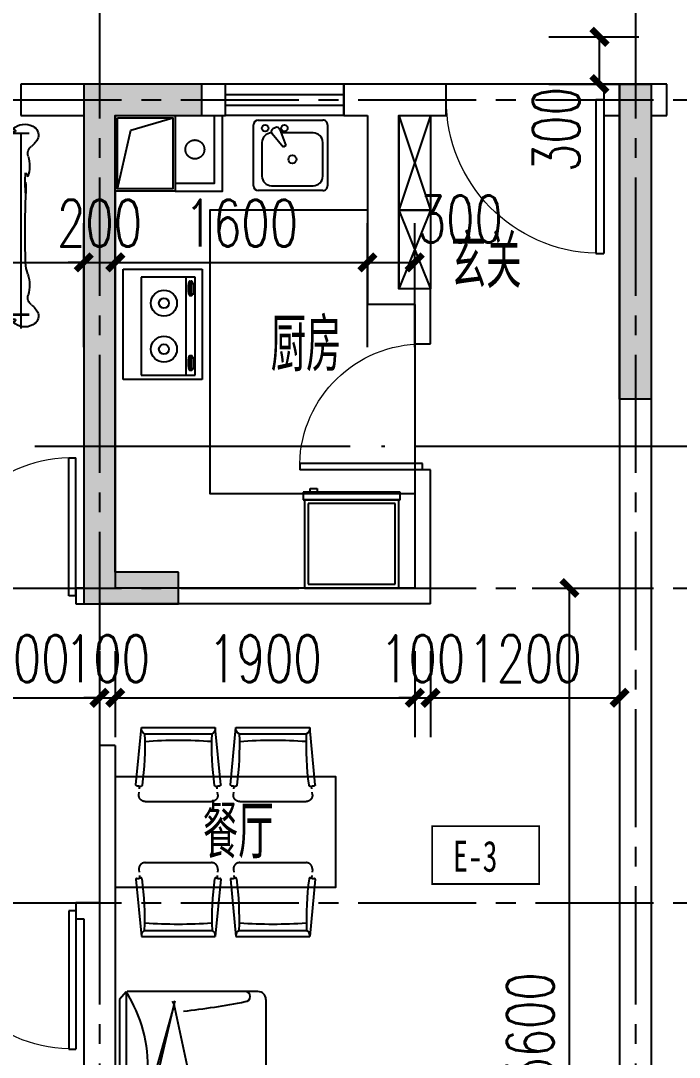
# Model space of a CAD drawing. Header units: millimetres. Extents: x -133666 to 880576, y -269375 to 86941.
# Drawn here: x 29374 to 33552, y 36157 to 42739 of the extents above; entities that cross this region are included whole.
import ezdxf

# ---------------------------------------------------------------- set-up
doc = ezdxf.new("R2010")
doc.units = ezdxf.units.MM
doc.header["$LTSCALE"] = 1000
for name, pattern in [('6#轴网(1-4)20181120$0$11 12 17 18 19 20 21 22-ZW$0$DOTE', [2.42, 2, -0.2, 0.02, -0.2]), ('CENTER', [50.8, 31.75, -6.35, 6.35, -6.35]), ('CENTER2', [1.125, 0.75, -0.125, 0.125, -0.125]), ('CONTINOUS', [0]), ('DASH', [0.35, 0.25, -0.1]), ('PS', [3200, 1500, -200, 1500])]:
    doc.linetypes.add(name, pattern=pattern)
doc.layers.get('0').update_dxf_attribs({"linetype": 'CONTINUOUS'})
doc.layers.get('Defpoints').update_dxf_attribs({"color": 6, "linetype": 'CONTINUOUS'})
for name, color, linetype in [('6#轴网(1-4)20181120$0$11 12 17 18 19 20 21 22-ZW$0$AXIS_轴线_A', 8, '6#轴网(1-4)20181120$0$11 12 17 18 19 20 21 22-ZW$0$DOTE'), ('A-FUR', 8, 'CONTINUOUS'), ('A-Lvtry', 5, 'CONTINUOUS'), ('A-Lvtry（厨房）', 5, 'CONTINOUS'), ('A-烟气道', 105, 'CONTINUOUS'), ('A-第三道尺寸线', 105, 'CONTINUOUS'), ('AXIS', 253, 'CENTER'), ('DIM', 3, 'CONTINUOUS'), ('PS', 6, 'PS'), ('PUB_HATCH', 8, 'CONTINUOUS'), ('PUB_TEXT', 7, 'CONTINUOUS'), ('WALL', 2, 'CONTINUOUS'), ('WINDOW', 4, 'CONTINUOUS'), ('剪力墙', 6, 'CONTINUOUS'), ('户型标示', 7, 'CONTINUOUS')]:
    doc.layers.add(name, color=color, linetype=linetype)
doc.styles.add('_TCH_DIM_T3', font='SIMPLEX.shx', dxfattribs={"width": 0.705882, "bigfont": 'GBCBIG.shx'})
doc.styles.get("Standard").update_dxf_attribs({"font": 'tssdeng.shx', "bigfont": 'tssdchn.shx'})
doc.styles.add('黑体', font='simhei.ttf')
doc.dimstyles.new('_TCH_ARCH&&100', dxfattribs={"dimtxt": 297.5, "dimasz": 100, "dimexe": 250, "dimexo": 300, "dimgap": 100, "dimtad": 1, "dimdec": 0, "dimzin": 0, "dimdsep": 46, "dimtxsty": '_TCH_DIM_T3', "dimblk": 'ARCHTICK', "dimcen": 0.09, "dimclrt": 7, "dimazin": 2, "dimtfac": 1, "dimtdec": 0, "dimtix": 1, "dimtmove": 2, "dimatfit": 3, "dimfxl": 0, "dimtolj": 1, "dimtzin": 0, "dimarcsym": 0})

# ---------------------------------------------------------------- blocks, each defined once
blk = doc.blocks.new('QWER34324')
at = {"layer": 'A-FUR'}
for p, q in [((-500, 0), (0, 0)), ((-40, -1200), (-40, 0)), ((-40, 0), (0, 0)), ((0, 0), (0, -1200)), ((-40, -11.5), (-2054.4, -11.5)), ((-40, -11.5), (-2054.4, -11.5)), ((-1999.7, -11.5), (-1999.7, -1251.2)), ((-608.2, -11.5), (-1552.4, -1182.5)), ((-575.1, -11.5), (-1363.6, -1208.2)), ((-570.6, -11.5), (-570.6, -144)), ((-519.8, -11.5), (-519.8, -134.5)), ((-63, -1125.7), (-63, -109.1)), ((-678.3, -172.7), (-678.3, -1028.2)), ((-336.3, -1028.2), (-336.3, -172.7)), ((-570.6, -1040.9), (-570.6, -1208.2)), ((-519.8, -1050.4), (-519.8, -1208.2)), ((-473.4, -1060.8), (-473.4, -1125.7)), ((-40, -1161.5), (-2054.4, -1161.5)), ((-40, -1165.5), (-2054.4, -1165.5)), ((0, -1200), (-500, -1200)), ((0, -1200), (-40, -1200))]:
    blk.add_line(p, q, dxfattribs=at)
for centre, radius, start, end in [((-2050.6, -24), 61.8, 114.65516, 197.05817), ((-2025.4, -60.8), 106, 45.78413, 118.72126), ((-1950.6, -0.8), 16, 93.39574, 183.44183), ((-1636.1, 205.2), 209.3, 267.15615, 297.45765), ((-1447.1, -169), 209.9, 87.96316, 116.12762), ((-1430.8, -151), 192, 63.04698, 92.64916), ((-1225.8, 355.3), 355.3, 250.60635, 272.32801), ((-1221.3, -2275.3), 2275.6, 85.96877, 89.74947), ((-1983, 13.6), 138.4, 203.70607, 231.95597), ((-1965.7, -1216.9), 1215.2, 83.96781, 90.04075), ((-1770.2, 1149.8), 1160.2, 266.64954, 276.11997), ((-909.2, 1295.3), 1309.4, 263.33019, 272.35813), ((-778.2, -1523.7), 1512.6, 87.0776, 92.9224), ((-655.9, 791.2), 805.5, 266.782, 275.59148), ((-480.7, -586.2), 583.8, 86.03666, 99.53314), ((-58.4, -703), 749.3, 113.83469, 131.46224), ((532.5, -1280), 1548.8, 124.57489, 131.88808), ((-774.9, -21402.4), 21401.2, 88.49238, 89.10433), ((-1546.8, -1386.7), 1810.6, 37.31306, 49.42063), ((-689.8, -564.3), 637.9, 26.40883, 59.00025), ((-160, -2948.1), 2939.9, 87.66163, 91.01156), ((-2098.3, -139.8), 53.6, 340.23108, 55.86441), ((-268.2, -607.5), 539, 67.62117, 92.10241), ((-1819.9, -219), 236, 164.99871, 197.18078), ((-507.3, -588.1), 449.1, 67.62117, 112.37883), ((-2002.9, -297.8), 43.4, 129.07345, 167.94605), ((-1219.9, -370.7), 812.7, 176.67233, 181.72422), ((-2962.5, -319.7), 933.9, 354.95264, 3.41649), ((-3003.8, -350.3), 972.9, 356.95871, 1.57587), ((-605.2, 111.5), 625, 295.48, 321.15009), ((-7673.2, -3674.4), 8087.9, 20.45865, 24.04845), ((-9950.5, -649.5), 7922.3, 358.6733, 1.8401), ((-2329.2, -812.3), 299.6, 341.30518, 356.04213), ((-1523.8, 282.7), 1810.6, 309.96455, 322.68694), ((-666.8, -563.7), 637.9, 300.99975, 333.59117), ((-1819.9, -978), 236, 162.81922, 195.00129), ((-2098.3, -1057.2), 53.6, 304.13559, 19.76892), ((-507.3, -612.9), 449.1, 247.62117, 292.37883), ((555.5, 176), 1548.8, 231.63721, 235.42511), ((-1983, -1210.6), 138.4, 128.04403, 156.29393), ((-35.4, -425), 749.3, 237.46377, 246.16531), ((-2050.6, -1173), 61.8, 162.94183, 245.34484), ((-909.2, -2492.3), 1309.4, 87.64187, 96.66981), ((-778.2, 326.7), 1512.6, 267.0776, 272.9224), ((-655.9, -1988.2), 805.5, 84.40852, 93.218), ((-268.2, -627.3), 539, 247.62117, 292.37883), ((-2025.4, -1136.2), 106, 241.27874, 314.21587), ((-1950.6, -1196.2), 16, 176.55817, 266.60426), ((-1965.7, 19.9), 1215.2, 269.95925, 276.03219), ((-1770.2, -2346.8), 1160.2, 83.88003, 93.35046), ((-1636.1, -1402.2), 209.3, 62.54235, 92.84385), ((-1447.1, -1028), 209.9, 243.87238, 272.03684), ((-1430.8, -1046), 192, 267.35084, 296.95302), ((-1225.8, -1552.3), 355.3, 87.67199, 109.39365), ((-1221.3, 1078.3), 2275.6, 270.25053, 274.03123), ((-480.7, -610.8), 583.8, 260.46686, 273.96334), ((-774.9, 20205.4), 21401.2, 270.89567, 271.50762), ((-160, 1751.1), 2939.9, 268.98844, 272.33837)]:
    blk.add_arc(centre, radius, start, end, dxfattribs=at)
blk = doc.blocks.new('A$C40FB7DD8')
at = {"layer": 'A-FUR'}
for p, q in [((41.5, 2879.3), (0, 2829.3)), ((41.5, 2879.3), (41.5, 780.5)), ((878.2, 2880.5), (48.2, 2880.5)), ((878.2, 2880.5), (48.2, 2880.5)), ((928.2, 2830.5), (928.2, 830.5)), ((928.2, 2830.5), (928.2, 830.5)), ((0, 2829.3), (0, 830.5)), ((178.2, 2380.5), (178.2, 2340.1)), ((178.2, 2380.5), (178.2, 2340.1)), ((178.2, 2136.3), (178.2, 1788.7)), ((178.2, 2136.3), (178.2, 1788.7)), ((258.2, 2052.9), (258.2, 1846.2)), ((258.2, 2052.9), (258.2, 1846.2)), ((928.2, 1830.5), (178.2, 1830.5)), ((178.2, 1830.5), (234.9, 1830.5)), ((928.2, 1830.5), (178.2, 1830.5)), ((178.2, 1830.5), (234.9, 1830.5)), ((508.2, 1830.5), (928.2, 1830.5)), ((508.2, 1830.5), (928.2, 1830.5)), ((178.2, 1396.7), (178.2, 1246.9)), ((178.2, 1396.7), (178.2, 1246.9)), ((178.2, 1005.8), (178.2, 945.4)), ((178.2, 1005.8), (178.2, 945.4)), ((48.2, 780.5), (0, 830.5)), ((1075.8, 88.2), (1075.8, 790.2)), ((1120.8, 835.2), (1885.8, 835.2)), ((1930.8, 88.2), (1930.8, 790.2)), ((48.2, 780.5), (878.2, 780.5)), ((48.2, 780.5), (878.2, 780.5)), ((403.2, 670.5), (403.2, 190.5)), ((403.2, 670.5), (403.2, 190.5)), ((103.2, 430.5), (703.2, 430.5)), ((1224.3, 205.2), (1511.1, 205.2)), ((1728.1, 205.2), (1782.4, 205.2)), ((1930.8, 88.2), (1076.9, 82.1))]:
    blk.add_line(p, q, dxfattribs=at)
for points in [[(108.7, 2296.4), (240.3, 2344.4), (346.7, 2797.9), (228.5, 2371.8), (108.7, 2296.4)], [(108.7, 2296.4), (240.3, 2344.4), (346.7, 2797.9), (228.5, 2371.8), (108.7, 2296.4)], [(346.7, 2797.9), (335.5, 2818.2)], [(346.7, 2797.9), (335.5, 2818.2)], [(346.7, 2797.9), (351.9, 2820.8)], [(346.7, 2797.9), (351.9, 2820.8)], [(558.7, 2203.4), (508, 2301.4), (436, 2383.9), (346.7, 2797.9)], [(558.7, 2203.4), (508, 2301.4), (436, 2383.9), (346.7, 2797.9)], [(108.7, 2296.4), (116.7, 2242), (163.4, 2154.2), (227.2, 2077.4), (306.1, 2015.1)], [(108.7, 2296.4), (116.7, 2242), (163.4, 2154.2), (227.2, 2077.4), (306.1, 2015.1)], [(306.1, 2015.1), (358.2, 2076.9), (392.2, 2149.6), (406.1, 2229.1)], [(306.1, 2015.1), (358.2, 2076.9), (392.2, 2149.6), (406.1, 2229.1)], [(306.1, 2015.1), (406.1, 2054.1), (492.6, 2118.4), (558.7, 2203.4), (577.5, 2190.4)], [(306.1, 2015.1), (406.1, 2054.1), (492.6, 2118.4), (558.7, 2203.4), (577.5, 2190.4)], [(306.1, 2015.1), (346.8, 2066.1), (367.7, 2128.1), (367.2, 2193.4)], [(306.1, 2015.1), (346.8, 2066.1), (367.7, 2128.1), (367.2, 2193.4)], [(558.7, 2203.4), (564.9, 2180.8)], [(558.7, 2203.4), (564.9, 2180.8)], [(306.1, 2015.1), (312.3, 1992.4)], [(306.1, 2015.1), (324.9, 2002.1)], [(306.1, 2015.1), (312.3, 1992.4)], [(306.1, 2015.1), (324.9, 2002.1)], [(394.2, 1922.8), (383.8, 1943.3)], [(394.2, 1922.8), (383.8, 1943.3)], [(606, 1379.1), (555.5, 1776.4), (483.5, 1858.8), (394.2, 1922.8)], [(606, 1379.1), (555.5, 1776.4), (483.5, 1858.8), (394.2, 1922.8)], [(157, 1771.5), (140.8, 1789.4)], [(157, 1771.5), (140.8, 1789.4)], [(157, 1771.5), (133.8, 1775)], [(157, 1771.5), (133.8, 1775)], [(157, 1771.5), (185.8, 1370.1), (234.4, 1282.6)], [(157, 1771.5), (185.8, 1370.1), (234.4, 1282.6)], [(88.4, 1390.3), (96.4, 1335.9), (143.1, 1248.1), (206.9, 1171.3), (285.8, 1109)], [(88.4, 1390.3), (96.4, 1335.9), (143.1, 1248.1), (206.9, 1171.3), (285.8, 1109)], [(419, 1274.8), (454.1, 1405)], [(419, 1274.8), (454.1, 1405)], [(88.4, 1190.3), (220, 1238.3), (326.4, 1341.9), (208.2, 1265.8), (88.4, 1190.3)], [(88.4, 1190.3), (220, 1238.3), (326.4, 1341.9), (208.2, 1265.8), (88.4, 1190.3)], [(326.4, 1341.9), (315.2, 1362.1)], [(326.4, 1341.9), (315.2, 1362.1)], [(326.4, 1341.9), (331.6, 1364.7)], [(326.4, 1341.9), (331.6, 1364.7)], [(538.4, 1097.4), (487.7, 1195.4), (415.6, 1277.8), (326.4, 1341.9)], [(538.4, 1097.4), (487.7, 1195.4), (415.6, 1277.8), (326.4, 1341.9)], [(411, 1282.1), (415.4, 1368.5)], [(411, 1282.1), (415.4, 1368.5)], [(459.1, 1232.4), (542.6, 1295.7), (606, 1379.1)], [(459.1, 1232.4), (542.6, 1295.7), (606, 1379.1)], [(606, 1379.1), (624.9, 1365.3)], [(606, 1379.1), (612.4, 1355.7)], [(606, 1379.1), (624.9, 1365.3)], [(606, 1379.1), (612.4, 1355.7)], [(285.8, 909), (337.8, 970.9), (371.8, 1043.5), (385.7, 1123)], [(285.8, 909), (337.8, 970.9), (371.8, 1043.5), (385.7, 1123)], [(285.8, 909), (385.8, 948.1), (472.2, 1012.4), (538.4, 1097.4), (557.1, 1084.4)], [(285.8, 909), (385.8, 948.1), (472.2, 1012.4), (538.4, 1097.4), (557.1, 1084.4)], [(285.8, 909), (326.5, 960), (347.4, 1022.1), (346.9, 1087.3)], [(285.8, 909), (326.5, 960), (347.4, 1022.1), (346.9, 1087.3)], [(538.4, 1097.4), (544.5, 1074.7)], [(538.4, 1097.4), (544.5, 1074.7)], [(285.8, 909), (291.9, 886.4)], [(285.8, 909), (304.5, 896)], [(285.8, 909), (291.9, 886.4)], [(285.8, 909), (304.5, 896)], [(335.5, 780.5), (335.5, 730.5)], [(1645.6, 529.3), (1557.4, 483.7), (1483.2, 418.8), (1425.6, 338.5)], [(1815.1, 302), (1780, 391.9), (1722.1, 469.8), (1645.6, 529.3), (1657.4, 546.2)], [(1645.6, 529.3), (1666, 534.9)], [(1425.6, 338.5), (1405, 343.2)], [(1425.6, 338.5), (1407.4, 328.4)], [(1562, 124.3), (1518.8, 242.7), (1425.6, 338.5), (1494.1, 232.2), (1562, 124.3)], [(1815.1, 302), (1759.5, 348.8), (1694.1, 379.4), (1622.5, 391.9)], [(1815.1, 302), (1769.3, 338.6), (1713.4, 357.4), (1654.7, 356.9)], [(1562, 124.3), (1610.9, 131.5), (1689.9, 173.5), (1759.1, 230.9), (1815.1, 302)], [(1815.1, 302), (1826.9, 318.8)], [(1815.1, 302), (1835.5, 307.5)]]:
    blk.add_lwpolyline(points, dxfattribs=at)
for points in [[(2077.4, 1330.5), (1377.4, 1330.5), (1377.4, 2330.5), (2077.4, 2330.5)], [(2057.4, 1350.5), (1397.4, 1350.5), (1397.4, 2310.5), (2057.4, 2310.5)], [(103.2, 190.5), (703.2, 190.5), (703.2, 670.5), (103.2, 670.5)], [(103.2, 190.5), (703.2, 190.5), (703.2, 670.5), (103.2, 670.5)]]:
    blk.add_lwpolyline(points, close=True, dxfattribs=at)
for radius in [200, 200, 120, 120]:
    blk.add_circle((403.2, 430.5), radius, dxfattribs=at)
for centre, radius, start, end in [((-691.2, 2409.1), 870.5, 357.129, 32.68925), ((-691.2, 2409.1), 870.5, 357.129, 32.68925), ((796.2, 2848.5), 32, 272.87671, 87.12329), ((796.2, 2848.5), 32, 272.87671, 87.12329), ((878.2, 2830.5), 50, 0, 90), ((878.2, 2830.5), 50, 0, 90), ((-79.7, 7198.9), 4469.4, 276.22845, 281.32246), ((-79.7, 7198.9), 4469.4, 276.22845, 281.32246), ((17.7, 4838), 2462.8, 273.73773, 275.43738), ((17.7, 4838), 2462.8, 273.73773, 275.43738), ((893.1, 878.9), 1157, 115.54225, 129.51011), ((893.1, 878.9), 1157, 115.54225, 129.51011), ((20.8, 1137.9), 157.6, 277.53796, 2.71358), ((20.8, 1137.9), 157.6, 277.53796, 2.71358), ((-20, -2497.3), 3428.8, 85.0947, 86.69097), ((-20, -2497.3), 3428.8, 85.0947, 86.69097), ((-55.1, -3291.8), 4223.3, 78.34832, 85.12174), ((-55.1, -3291.8), 4223.3, 78.34832, 85.12174), ((796.2, 812.4), 32, 272.87671, 87.12329), ((796.2, 812.4), 32, 272.87671, 87.12329), ((878.2, 830.5), 50, 270, 0), ((878.2, 830.5), 50, 270, 0), ((1120.8, 790.2), 45, 90, 180), ((1120.8, 790.2), 45, 90, 180), ((1885.8, 790.2), 45, 0, 90), ((1104.6, 716.4), 28.8, 2.87671, 177.12329), ((1104.6, 716.4), 28.8, 2.87671, 177.12329), ((1902.1, 716.4), 28.8, 2.87671, 177.12329), ((-2199, -8.8), 3410.7, 3.59076, 12.30096), ((-2199, -8.8), 3410.7, 3.59076, 12.30096), ((4880.8, 26.8), 3085.9, 167.06015, 174.57772), ((4880.8, 26.8), 3085.9, 175.0947, 176.69097), ((1217.6, 63.5), 141.9, 87.28642, 172.46204), ((1789.1, 63.5), 141.9, 7.53796, 92.71358)]:
    blk.add_arc(centre, radius, start, end, dxfattribs=at)
blk = doc.blocks.new('chair4')
at = {"ltscale": 20}
for p, q in [((-364.8, 269), (0, 234.3)), ((-388.8, 247), (-371.7, 245.5)), ((-40, 213.8), (-40, -213.8)), ((0, 234.3), (0, -234.3)), ((-388.8, -247), (-371.7, -245.5)), ((-364.8, -269), (0, -234.3))]:
    blk.add_line(p, q, dxfattribs=at)
at = {"linetype": 'DASH', "ltscale": 200}
for p, q in [((-470, 210.5), (-470, -210.5)), ((-426.4, 250.4), (-410.4, 248.9)), ((-426.4, -250.4), (-410.4, -248.9))]:
    blk.add_line(p, q, dxfattribs=at)
at = {"ltscale": 20, "extrusion": (0, 0, -1)}
for centre, major_axis, ratio, start_param, end_param in [((-440.3, 264.1), (50.3, 50.3), 1, 0.774487, 1.131895), ((-365.2, 265), (2.83, 2.83), 1, 3.91608, 5.586837), ((-365.9, 237.3), (5.66, -5.66), 1, 0.914477, 2.702691), ((-124.5, 1886.5), (-1792.2, 85), 0.932857, 4.621064, 4.803714), ((-2032.8, -2.5), (-3, 2384.1), 0.819086, 1.481782, 1.659811), ((-6.5, 197.7), (26.3, 26.3), 1, 4.375488, 5.671939), ((-365.9, -237.3), (5.66, 5.66), 1, 3.580494, 5.368708), ((-440.3, -264.1), (50.3, -50.3), 1, -1.131895, -0.774487), ((-124.5, -1886.5), (1792.2, 85), 0.932857, 4.621064, 4.803714), ((-6.5, -197.7), (26.3, 26.3), 1, 2.182042, 3.478494), ((-365.2, -265), (2.83, -2.83), 1, 0.696349, 2.367105)]:
    blk.add_ellipse(centre, major_axis=major_axis, ratio=ratio, start_param=start_param, end_param=end_param, dxfattribs=at)
at = {"linetype": 'DASH', "ltscale": 200, "extrusion": (0, 0, -1)}
for centre, start_param, end_param in [((-430, 210.5), 3.926991, 5.586837), ((-430, -210.5), 2.267145, 3.926991)]:
    blk.add_ellipse(centre, major_axis=(28.3, 28.3), ratio=1, start_param=start_param, end_param=end_param, dxfattribs=at)
blk = doc.blocks.new('canzhuo01')
blk.add_lwpolyline([(36956.8, 174332.9), (38356.8, 174332.9), (38356.8, 175032.9), (36956.8, 175032.9)], close=True)
at = {"extrusion": (0, 0, -1), "xscale": -1, "zscale": -1, "rotation": 270}
for p in [(-37356.8, 175346.8), (-37956.8, 175346.8)]:
    blk.add_blockref('chair4', p, dxfattribs=at)
at = {"xscale": -1, "rotation": 90}
for p in [(37356.8, 174018.9), (37956.8, 174018.9)]:
    blk.add_blockref('chair4', p, dxfattribs=at)
blk = doc.blocks.new('zt1')
at = {"layer": 'A-Lvtry', "linetype": 'Continuous'}
for p, q in [((-700, 0), (0, 0)), ((-700, -500), (-700, 0)), ((0, 0), (0, -500)), ((0, -500), (-700, -500))]:
    blk.add_line(p, q, dxfattribs=at)
at = {"layer": 'A-Lvtry'}
for p, q in [((-673.5, -113.1), (-673.5, -455.5)), ((-50.7, -113.1), (-673.5, -113.1)), ((-50.7, -455.5), (-50.7, -113.1)), ((-673.5, -399.8), (-50.7, -399.8)), ((-673.5, -455.5), (-50.7, -455.5)), ((-640.9, -422.1), (-640.8, -433.8)), ((-565.7, -431.5), (-630.4, -431.5)), ((-630.4, -431.5), (-630.4, -448.2)), ((-630.4, -448.2), (-565.7, -448.2)), ((-565.7, -448.2), (-565.7, -431.5)), ((-549.1, -423.2), (-549.1, -433.7)), ((-167.9, -422.1), (-167.8, -433.8)), ((-157.4, -431.5), (-157.4, -448.2)), ((-92.7, -431.5), (-157.4, -431.5)), ((-157.4, -448.2), (-92.7, -448.2)), ((-92.7, -448.2), (-92.7, -431.5)), ((-76.1, -423.2), (-76.1, -433.7))]:
    blk.add_line(p, q, dxfattribs=at)
for points in [[(-549.1, -423.2, 0.259034), (-551, -419.8, 0.076276), (-562.5, -414.9, 0.036515), (-576.1, -412.4, 0.026615), (-594.9, -411.4, 0.026615), (-613.8, -412.4, 0.036515), (-627.3, -414.9, 0.076276), (-638.9, -419.8, 0.259034), (-640.8, -423.2, 0.078462), (-640.6, -424.5, 0.056762)], [(-549.1, -433.7, 0.259034), (-551, -430.3, 0.076276), (-562.5, -425.4, 0.036515), (-576.1, -422.9, 0.026615), (-594.9, -421.9, 0.026615), (-613.8, -422.9, 0.036515), (-627.3, -425.4, 0.076276), (-638.9, -430.3, 0.259034), (-640.8, -433.7, 0.259034), (-638.9, -437.2, 0.056762), (-630.4, -441.2, 0.036515)], [(-565.7, -442.9, 0.008736), (-562.5, -442.1, 0.076276), (-551, -437.2, 0.259034), (-549.1, -433.7, 0.259034)], [(-76.1, -423.2, 0.259034), (-78, -419.8, 0.076276), (-89.5, -414.9, 0.036515), (-103.1, -412.4, 0.026615), (-121.9, -411.4, 0.026615), (-140.8, -412.4, 0.036515), (-154.3, -414.9, 0.076276), (-165.9, -419.8, 0.259034), (-167.8, -423.2, 0.078462), (-167.6, -424.5, 0.056762)], [(-76.1, -433.7, 0.259034), (-78, -430.3, 0.076276), (-89.5, -425.4, 0.036515), (-103.1, -422.9, 0.026615), (-121.9, -421.9, 0.026615), (-140.8, -422.9, 0.036515), (-154.3, -425.4, 0.076276), (-165.9, -430.3, 0.259034), (-167.8, -433.7, 0.259034), (-165.9, -437.2, 0.056762), (-157.4, -441.2, 0.036515)], [(-92.7, -442.9, 0.008736), (-89.5, -442.1, 0.076276), (-78, -437.2, 0.259034), (-76.1, -433.7, 0.259034)]]:
    blk.add_lwpolyline(points, format="xyb", dxfattribs=at)
at = {"layer": 'A-Lvtry', "linetype": 'Continuous'}
for centre, radius in [((-508.4, -258.5), 82.5), ((-215.8, -258.5), 82.5), ((-508.4, -258.5), 31.6), ((-215.8, -258.5), 31.6)]:
    blk.add_circle(centre, radius, dxfattribs=at)
at = {"layer": 'A-Lvtry', "width": 0.8, "flags": 9}
for tag in ['YSIZE', 'XSIZE']:
    blk.add_attdef(tag, (-350, 0), '', height=0.5, dxfattribs=at)
blk = doc.blocks.new('t4')
at = {"layer": 'A-Lvtry'}
for p, q in [((3876514.8, 2551819.5), (3876514.8, 2552229.1)), ((3876545.3, 2552259.6), (3876931.4, 2552259.6)), ((3876961.9, 2552229.1), (3876961.9, 2551819.5)), ((3876819.6, 2552205.6), (3876606.3, 2552205.6)), ((3876545.3, 2552144.6), (3876545.3, 2551880.5)), ((3876790.3, 2552072.2), (3876875.1, 2552142)), ((3876903.3, 2552093.1), (3876800.4, 2552054.6)), ((3876913.8, 2552122.3), (3876905.6, 2552136.5)), ((3876800.4, 2552054.6), (3876790.3, 2552072.2)), ((3876880.6, 2551880.5), (3876880.6, 2552084.6)), ((3876931.4, 2551789), (3876545.3, 2551789)), ((3876606.3, 2551819.5), (3876819.6, 2551819.5))]:
    blk.add_line(p, q, dxfattribs=at)
at = {"layer": 'A-Lvtry', "extrusion": (3.92285e-11, -1.08889e-08, 1)}
for centre, major_axis, start_param, end_param in [((3876545.3, 2552229.1), (-21.6, 21.6, 0), -0.785398, 0.785398), ((3876931.4, 2552229.1), (-21.6, 21.6, 0), 3.926991, 5.497787), ((3876606.3, 2552144.6), (-43.1, 43.1, 0), -0.785398, 0.785398), ((3876819.6, 2552144.6), (43.1, 43.1, 0), 5.497787, 7.068583), ((3876911.1, 2552185.3), (-14.4, 14.4, 0), 4.712389, 10.995574), ((3876888, 2552126.3), (14.4, 14.4, 0), 6.021386, 7.757331), ((3876896.2, 2552112.2), (-14.4, 14.4, 0), 2.714645, 4.45059), ((3876713, 2552012.6), (18, 18, 0), 6.283185283897186, 12.56637059107677), ((3876911.1, 2552063.4), (14.4, 14.4, 0), 6.283185283893945, 12.56637059107353), ((3876606.3, 2551880.5), (-43.1, 43.1, 0), 0.785398, 2.356194), ((3876819.6, 2551880.5), (-43.1, 43.1, 0), 2.356194, 3.926991), ((3876545.3, 2551819.5), (21.6, 21.6, 0), 2.356194, 3.926991), ((3876931.4, 2551819.5), (-21.6, 21.6, 0), 2.356194, 3.926991)]:
    blk.add_ellipse(centre, major_axis=major_axis, ratio=1, start_param=start_param, end_param=end_param, dxfattribs=at)
blk = doc.blocks.new('BX1')
at = {"layer": 'A-Lvtry'}
for p, q in [((-560, 8), (-607.7, 8)), ((-607.7, 8), (-607.7, -608)), ((-560, -608), (-560, 8)), ((0, 0), (-560, 0)), ((0, -600), (0, 0)), ((-560, 0), (-560, -600)), ((-24, -24), (-536, -24)), ((-536, -24), (-536, -576)), ((-24, -576), (-24, -24)), ((-631.1, -564.3), (-631.1, -520)), ((-631.1, -520), (-607.7, -520)), ((-607.7, -520), (-607.7, -564.3)), ((-607.7, -564.3), (-631.1, -564.3)), ((-536, -576), (-24, -576)), ((-607.7, -608), (-560, -608)), ((-560, -600), (0, -600))]:
    blk.add_line(p, q, dxfattribs=at)
blk = doc.blocks.new('$DorLib2D$00000001')
for p, q in [((0.45, 0.975), (0.5, 0.975)), ((0.45, 0), (0.45, 0.975)), ((0.5, 0), (0.5, 0.975)), ((0.5, 0), (0.45, 0))]:
    blk.add_line(p, q)
at = {"lineweight": 13}
blk.add_arc((0.475, 0), 0.975, 91.46928, 180, dxfattribs=at)
blk = doc.blocks.new('$TCHSYS$WIN2D')
for p, q in [((-0.5, 0.5), (0.5, 0.5)), ((-0.5, 0.5), (-0.5, -0.5)), ((0.5, 0.5), (0.5, -0.5)), ((0.5, 0.1667), (-0.5, 0.1667)), ((0.5, -0.1667), (-0.5, -0.1667)), ((-0.5, -0.5), (0.5, -0.5))]:
    blk.add_line(p, q)
blk = doc.blocks.new('_ArchTick')
at = {"color": 0, "linetype": 'ByBlock', "const_width": 0.4}
blk.add_lwpolyline([(-0.5, -0.5), (0.5, 0.5)], dxfattribs=at)
blk = doc.blocks.new('*D1165')
at = {"layer": 'A-第三道尺寸线', "color": 0, "lineweight": -2, "transparency": 16777216}
for p, q in [((-70533, -37901.8), (-70047.2, -37901.8)), ((-70297.2, -43501.8), (-70297.2, -37901.8)), ((-70533, -43501.8), (-70047.2, -43501.8))]:
    blk.add_line(p, q, dxfattribs=at)
at = {"layer": 'Defpoints', "color": 0, "transparency": 16777216}
for p in [(-70833, -37901.8), (-70297.2, -37901.8), (-70833, -43501.8)]:
    blk.add_point(p, dxfattribs=at)
at = {"layer": 'A-第三道尺寸线', "color": 0, "lineweight": -2, "transparency": 16777216, "xscale": 100, "yscale": 100, "zscale": 100}
for p, rotation in [((-70297.2, -37901.8), 90), ((-70297.2, -43501.8), 270)]:
    blk.add_blockref('_ArchTick', p, dxfattribs=dict(at, rotation=rotation))
at = {"layer": 'A-第三道尺寸线', "color": 7, "transparency": 16777216, "insert": (-70546, -40701.8), "char_height": 297.5, "attachment_point": 5, "rotation": 90, "style": '_TCH_DIM_T3'}
blk.add_mtext('\\A1;5600', dxfattribs=at)
blk = doc.blocks.new('*D1166')
at = {"layer": 'A-第三道尺寸线', "color": 0, "lineweight": -2, "transparency": 16777216}
for p, q in [((-75779, -36371.8), (-75779, -35584)), ((-73379, -36371.8), (-73379, -35584)), ((-75779, -35834), (-73379, -35834))]:
    blk.add_line(p, q, dxfattribs=at)
at = {"layer": 'Defpoints', "color": 0, "transparency": 16777216}
for p in [(-73379, -35834), (-75779, -36671.8), (-73379, -36671.8)]:
    blk.add_point(p, dxfattribs=at)
at = {"layer": 'A-第三道尺寸线', "color": 0, "lineweight": -2, "transparency": 16777216, "xscale": 100, "yscale": 100, "zscale": 100, "rotation": 180}
blk.add_blockref('_ArchTick', (-75779, -35834), dxfattribs=at)
at = {"layer": 'A-第三道尺寸线', "color": 0, "lineweight": -2, "transparency": 16777216, "xscale": 100, "yscale": 100, "zscale": 100}
blk.add_blockref('_ArchTick', (-73379, -35834), dxfattribs=at)
at = {"layer": 'A-第三道尺寸线', "color": 7, "transparency": 16777216, "insert": (-74579, -35585.2), "char_height": 297.5, "attachment_point": 5, "style": '_TCH_DIM_T3'}
blk.add_mtext('\\A1;2400', dxfattribs=at)
blk = doc.blocks.new('*D1167')
at = {"layer": 'A-第三道尺寸线', "color": 0, "lineweight": -2, "transparency": 16777216}
for p, q in [((-73379, -36371.8), (-73379, -35584)), ((-73179, -36371.8), (-73179, -35584)), ((-73379, -35834), (-73479, -35834)), ((-73379, -35834), (-73179, -35834)), ((-73179, -35834), (-73079, -35834))]:
    blk.add_line(p, q, dxfattribs=at)
at = {"layer": 'Defpoints', "color": 0, "transparency": 16777216}
for p in [(-73179, -35834), (-73379, -36671.8), (-73179, -36671.8)]:
    blk.add_point(p, dxfattribs=at)
at = {"layer": 'A-第三道尺寸线', "color": 0, "lineweight": -2, "transparency": 16777216, "xscale": 100, "yscale": 100, "zscale": 100}
blk.add_blockref('_ArchTick', (-73379, -35834), dxfattribs=at)
at = {"layer": 'A-第三道尺寸线', "color": 0, "lineweight": -2, "transparency": 16777216, "xscale": 100, "yscale": 100, "zscale": 100, "rotation": 180}
blk.add_blockref('_ArchTick', (-73179, -35834), dxfattribs=at)
at = {"layer": 'A-第三道尺寸线', "color": 7, "transparency": 16777216, "insert": (-73279, -35585.2), "char_height": 297.5, "attachment_point": 5, "style": '_TCH_DIM_T3'}
blk.add_mtext('\\A1;200', dxfattribs=at)
blk = doc.blocks.new('*D1168')
at = {"layer": 'A-第三道尺寸线', "color": 0, "lineweight": -2, "transparency": 16777216}
for p, q in [((-73179, -36371.8), (-73179, -35584)), ((-71579, -36371.8), (-71579, -35584)), ((-73179, -35834), (-71579, -35834))]:
    blk.add_line(p, q, dxfattribs=at)
at = {"layer": 'Defpoints', "color": 0, "transparency": 16777216}
for p in [(-71579, -35834), (-73179, -36671.8), (-71579, -36671.8)]:
    blk.add_point(p, dxfattribs=at)
at = {"layer": 'A-第三道尺寸线', "color": 0, "lineweight": -2, "transparency": 16777216, "xscale": 100, "yscale": 100, "zscale": 100, "rotation": 180}
blk.add_blockref('_ArchTick', (-73179, -35834), dxfattribs=at)
at = {"layer": 'A-第三道尺寸线', "color": 0, "lineweight": -2, "transparency": 16777216, "xscale": 100, "yscale": 100, "zscale": 100}
blk.add_blockref('_ArchTick', (-71579, -35834), dxfattribs=at)
at = {"layer": 'A-第三道尺寸线', "color": 7, "transparency": 16777216, "insert": (-72379, -35585.2), "char_height": 297.5, "attachment_point": 5, "style": '_TCH_DIM_T3'}
blk.add_mtext('\\A1;1600', dxfattribs=at)
blk = doc.blocks.new('*D1169')
at = {"layer": 'A-第三道尺寸线', "color": 0, "lineweight": -2, "transparency": 16777216}
for p, q in [((-71579, -36371.8), (-71579, -35584)), ((-71279, -36371.8), (-71279, -35584)), ((-71579, -35834), (-71279, -35834))]:
    blk.add_line(p, q, dxfattribs=at)
at = {"layer": 'Defpoints', "color": 0, "transparency": 16777216}
for p in [(-71279, -35834), (-71579, -36671.8), (-71279, -36671.8)]:
    blk.add_point(p, dxfattribs=at)
at = {"layer": 'A-第三道尺寸线', "color": 0, "lineweight": -2, "transparency": 16777216, "xscale": 100, "yscale": 100, "zscale": 100, "rotation": 180}
blk.add_blockref('_ArchTick', (-71579, -35834), dxfattribs=at)
at = {"layer": 'A-第三道尺寸线', "color": 0, "lineweight": -2, "transparency": 16777216, "xscale": 100, "yscale": 100, "zscale": 100}
blk.add_blockref('_ArchTick', (-71279, -35834), dxfattribs=at)
at = {"layer": 'A-第三道尺寸线', "color": 7, "transparency": 16777216, "insert": (-70990, -35559), "char_height": 297.5, "attachment_point": 5, "style": '_TCH_DIM_T3'}
blk.add_mtext('\\A1;300', dxfattribs=at)
blk = doc.blocks.new('*D1171')
at = {"layer": 'A-第三道尺寸线', "color": 0, "lineweight": -2, "transparency": 16777216}
for p, q in [((-74379, -38301.8), (-74379, -38849)), ((-73279, -38301.8), (-73279, -38849)), ((-74379, -38599), (-73279, -38599))]:
    blk.add_line(p, q, dxfattribs=at)
at = {"layer": 'Defpoints', "color": 0, "transparency": 16777216}
for p in [(-74379, -38001.8), (-73279, -38001.8), (-73279, -38599)]:
    blk.add_point(p, dxfattribs=at)
at = {"layer": 'A-第三道尺寸线', "color": 0, "lineweight": -2, "transparency": 16777216, "xscale": 100, "yscale": 100, "zscale": 100, "rotation": 180}
blk.add_blockref('_ArchTick', (-74379, -38599), dxfattribs=at)
at = {"layer": 'A-第三道尺寸线', "color": 0, "lineweight": -2, "transparency": 16777216, "xscale": 100, "yscale": 100, "zscale": 100}
blk.add_blockref('_ArchTick', (-73279, -38599), dxfattribs=at)
at = {"layer": 'A-第三道尺寸线', "color": 7, "transparency": 16777216, "insert": (-73829, -38350.2), "char_height": 297.5, "attachment_point": 5, "style": '_TCH_DIM_T3'}
blk.add_mtext('\\A1;1100', dxfattribs=at)
blk = doc.blocks.new('*D1172')
at = {"layer": 'A-第三道尺寸线', "color": 0, "lineweight": -2, "transparency": 16777216}
for p, q in [((-73279, -38301.8), (-73279, -38849)), ((-73179, -38301.8), (-73179, -38849)), ((-73279, -38599), (-73379, -38599)), ((-73279, -38599), (-73179, -38599)), ((-73179, -38599), (-73079, -38599))]:
    blk.add_line(p, q, dxfattribs=at)
at = {"layer": 'Defpoints', "color": 0, "transparency": 16777216}
for p in [(-73279, -38001.8), (-73179, -38001.8), (-73179, -38599)]:
    blk.add_point(p, dxfattribs=at)
at = {"layer": 'A-第三道尺寸线', "color": 0, "lineweight": -2, "transparency": 16777216, "xscale": 100, "yscale": 100, "zscale": 100}
blk.add_blockref('_ArchTick', (-73279, -38599), dxfattribs=at)
at = {"layer": 'A-第三道尺寸线', "color": 0, "lineweight": -2, "transparency": 16777216, "xscale": 100, "yscale": 100, "zscale": 100, "rotation": 180}
blk.add_blockref('_ArchTick', (-73179, -38599), dxfattribs=at)
at = {"layer": 'A-第三道尺寸线', "color": 7, "transparency": 16777216, "insert": (-73229, -38350.2), "char_height": 297.5, "attachment_point": 5, "style": '_TCH_DIM_T3'}
blk.add_mtext('\\A1;100', dxfattribs=at)
blk = doc.blocks.new('*D1173')
at = {"layer": 'A-第三道尺寸线', "color": 0, "lineweight": -2, "transparency": 16777216}
for p, q in [((-73179, -38301.8), (-73179, -38849)), ((-71279, -38301.8), (-71279, -38849)), ((-73179, -38599), (-71279, -38599))]:
    blk.add_line(p, q, dxfattribs=at)
at = {"layer": 'Defpoints', "color": 0, "transparency": 16777216}
for p in [(-73179, -38001.8), (-71279, -38001.8), (-71279, -38599)]:
    blk.add_point(p, dxfattribs=at)
at = {"layer": 'A-第三道尺寸线', "color": 0, "lineweight": -2, "transparency": 16777216, "xscale": 100, "yscale": 100, "zscale": 100, "rotation": 180}
blk.add_blockref('_ArchTick', (-73179, -38599), dxfattribs=at)
at = {"layer": 'A-第三道尺寸线', "color": 0, "lineweight": -2, "transparency": 16777216, "xscale": 100, "yscale": 100, "zscale": 100}
blk.add_blockref('_ArchTick', (-71279, -38599), dxfattribs=at)
at = {"layer": 'A-第三道尺寸线', "color": 7, "transparency": 16777216, "insert": (-72229, -38350.2), "char_height": 297.5, "attachment_point": 5, "style": '_TCH_DIM_T3'}
blk.add_mtext('\\A1;1900', dxfattribs=at)
blk = doc.blocks.new('*D1174')
at = {"layer": 'A-第三道尺寸线', "color": 0, "lineweight": -2, "transparency": 16777216}
for p, q in [((-71279, -38301.8), (-71279, -38849)), ((-71179, -38301.8), (-71179, -38849)), ((-71279, -38599), (-71379, -38599)), ((-71279, -38599), (-71179, -38599)), ((-71179, -38599), (-71079, -38599))]:
    blk.add_line(p, q, dxfattribs=at)
at = {"layer": 'Defpoints', "color": 0, "transparency": 16777216}
for p in [(-71279, -38001.8), (-71179, -38001.8), (-71179, -38599)]:
    blk.add_point(p, dxfattribs=at)
at = {"layer": 'A-第三道尺寸线', "color": 0, "lineweight": -2, "transparency": 16777216, "xscale": 100, "yscale": 100, "zscale": 100}
blk.add_blockref('_ArchTick', (-71279, -38599), dxfattribs=at)
at = {"layer": 'A-第三道尺寸线', "color": 0, "lineweight": -2, "transparency": 16777216, "xscale": 100, "yscale": 100, "zscale": 100, "rotation": 180}
blk.add_blockref('_ArchTick', (-71179, -38599), dxfattribs=at)
at = {"layer": 'A-第三道尺寸线', "color": 7, "transparency": 16777216, "insert": (-71229, -38350.2), "char_height": 297.5, "attachment_point": 5, "style": '_TCH_DIM_T3'}
blk.add_mtext('\\A1;100', dxfattribs=at)
blk = doc.blocks.new('*D1175')
at = {"layer": 'A-第三道尺寸线', "color": 0, "lineweight": -2, "transparency": 16777216}
for p, q in [((-71179, -38301.8), (-71179, -38849)), ((-69979, -38301.8), (-69979, -38849)), ((-71179, -38599), (-69979, -38599))]:
    blk.add_line(p, q, dxfattribs=at)
at = {"layer": 'Defpoints', "color": 0, "transparency": 16777216}
for p in [(-71179, -38001.8), (-69979, -38001.8), (-69979, -38599)]:
    blk.add_point(p, dxfattribs=at)
at = {"layer": 'A-第三道尺寸线', "color": 0, "lineweight": -2, "transparency": 16777216, "xscale": 100, "yscale": 100, "zscale": 100, "rotation": 180}
blk.add_blockref('_ArchTick', (-71179, -38599), dxfattribs=at)
at = {"layer": 'A-第三道尺寸线', "color": 0, "lineweight": -2, "transparency": 16777216, "xscale": 100, "yscale": 100, "zscale": 100}
blk.add_blockref('_ArchTick', (-69979, -38599), dxfattribs=at)
at = {"layer": 'A-第三道尺寸线', "color": 7, "transparency": 16777216, "insert": (-70579, -38350.3), "char_height": 297.5, "attachment_point": 5, "style": '_TCH_DIM_T3'}
blk.add_mtext('\\A1;1200', dxfattribs=at)
blk = doc.blocks.new('*D285')
at = {"layer": 'A-第三道尺寸线', "color": 0, "lineweight": -2, "transparency": 16777216}
for p, q in [((32724.2, 42636.8), (33296.1, 42636.8)), ((33046.1, 42336.8), (33046.1, 42636.8)), ((32724.2, 42336.8), (33296.1, 42336.8))]:
    blk.add_line(p, q, dxfattribs=at)
at = {"layer": 'Defpoints', "color": 0, "transparency": 16777216}
for p in [(32424.2, 42636.8), (33046.1, 42636.8), (32424.2, 42336.8)]:
    blk.add_point(p, dxfattribs=at)
at = {"layer": 'A-第三道尺寸线', "color": 0, "lineweight": -2, "transparency": 16777216, "xscale": 100, "yscale": 100, "zscale": 100}
for p, rotation in [((33046.1, 42636.8), 90), ((33046.1, 42336.8), 270)]:
    blk.add_blockref('_ArchTick', p, dxfattribs=dict(at, rotation=rotation))
at = {"layer": 'A-第三道尺寸线', "color": 7, "transparency": 16777216, "insert": (32771.1, 42047.8), "char_height": 297.5, "attachment_point": 5, "rotation": 90, "style": '_TCH_DIM_T3'}
blk.add_mtext('\\A1;300', dxfattribs=at)
blk = doc.blocks.new('B20190222125856')
at = {"layer": '6#轴网(1-4)20181120$0$11 12 17 18 19 20 21 22-ZW$0$AXIS_轴线_A'}
blk.add_line((2989.5, 6700), (9118.2, 6700), dxfattribs=at)
at = {"layer": 'AXIS', "linetype": 'CENTER2'}
for p, q in [((3400, 11781), (3400, -2685.7)), ((6800, 11781), (6800, -2685.7)), ((-2834.7, 8900), (9118.1, 8900)), ((-2834.7, 5800), (9118.1, 5800)), ((-2834.7, 3800), (9118.1, 3800))]:
    blk.add_line(p, q, dxfattribs=at)
blk = doc.blocks.new('750CHUFANGNCHUANG')
at = {"layer": 'A-FUR'}
for p, q in [((-71379, -34901.8), (-71179, -35501.8)), ((-71179, -34901.8), (-71379, -35501.8)), ((-71179, -35501.8), (-71379, -36001.8)), ((-71379, -35501.8), (-71179, -36001.8))]:
    blk.add_line(p, q, dxfattribs=at)
for points in [[(-71179, -35501.8), (-71379, -35501.8), (-71379, -34901.8), (-71179, -34901.8)], [(-71179, -36001.8), (-71379, -36001.8), (-71379, -35501.8), (-71179, -35501.8)]]:
    blk.add_lwpolyline(points, close=True, dxfattribs=at)
at = {"layer": 'A-Lvtry（厨房）', "ltscale": 3}
blk.add_lwpolyline([(-71578.9, -35501.8), (-72578.9, -35501.8), (-72578.9, -37301.8), (-71278.9, -37301.8)], dxfattribs=at)
at = {"layer": 'A-烟气道'}
for points in [[(-73179, -34901.8), (-72799, -34901.8), (-72799, -35381.8), (-73179, -35381.8)], [(-73164, -34916.8), (-72814, -34916.8), (-72814, -35366.8), (-73164, -35366.8)]]:
    blk.add_lwpolyline(points, close=True, dxfattribs=at)
blk.add_lwpolyline([(-73164, -35366.8), (-73081.1, -34993.9), (-72814, -34916.8)], dxfattribs=at)
at = {"layer": 'PS', "ltscale": 0.5}
blk.add_circle((-72674, -35116.8), 60, dxfattribs=at)
at = {"layer": 'WALL'}
for p, q in [((-73279, -34701.8), (-73779, -34701.8)), ((-73779, -34701.8), (-73779, -34901.8)), ((-72479, -34701.8), (-73279, -34701.8)), ((-72479, -34901.8), (-72479, -34701.8)), ((-71479, -34701.8), (-71729, -34701.8)), ((-71729, -34701.8), (-71729, -34901.8)), ((-71079, -34701.8), (-71479, -34701.8)), ((-71079, -34901.8), (-71079, -34701.8)), ((-69779, -34701.8), (-70079, -34701.8)), ((-70079, -34701.8), (-70079, -34901.8)), ((-69779, -34701.8), (-69779, -43601.8)), ((-73779, -34901.8), (-73379, -34901.8)), ((-73379, -34901.8), (-73379, -37901.8)), ((-73179, -34901.8), (-73179, -37901.8)), ((-73179, -34901.8), (-72479, -34901.8)), ((-71729, -34901.8), (-71579, -34901.8)), ((-71579, -34901.8), (-71579, -36101.8)), ((-71379, -34901.8), (-71379, -36001.8)), ((-71379, -34901.8), (-71079, -34901.8)), ((-70079, -34901.8), (-69979, -34901.8)), ((-69979, -34901.8), (-69979, -43501.8)), ((-71179, -36001.8), (-71379, -36001.8)), ((-71179, -36351.8), (-71179, -36001.8)), ((-71279, -36101.8), (-71579, -36101.8)), ((-71279, -36101.8), (-71279, -36351.8)), ((-71279, -36351.8), (-71179, -36351.8)), ((-71179, -37151.8), (-71279, -37151.8)), ((-71279, -37151.8), (-71279, -37901.8)), ((-71179, -38001.8), (-71179, -37151.8)), ((-73379, -37901.8), (-73429, -37901.8)), ((-73429, -37901.8), (-73429, -38001.8)), ((-71279, -37901.8), (-73179, -37901.8)), ((-73429, -38001.8), (-73279, -38001.8)), ((-71179, -38001.8), (-73279, -38001.8)), ((-73279, -38901.8), (-73279, -39901.8)), ((-73179, -38901.8), (-73279, -38901.8)), ((-73179, -38901.8), (-73179, -39901.8)), ((-73279, -39901.8), (-73429, -39901.8)), ((-73429, -39901.8), (-73429, -40001.8)), ((-73179, -39901.8), (-73179, -43501.8)), ((-73429, -40001.8), (-73379, -40001.8)), ((-73379, -40001.8), (-73379, -43501.8))]:
    blk.add_line(p, q, dxfattribs=at)
for points in [[(-72799, -35381.8), (-72499, -35381.8), (-72499, -34901.8)], [(-72799, -35331.8), (-72549, -35331.8), (-72549, -34901.8)]]:
    blk.add_lwpolyline(points, dxfattribs=at)
at = {"layer": 'WINDOW'}
for p, q in [((-70079, -34701.8), (-71079, -34701.8)), ((-71279, -36351.8), (-71279, -37151.8))]:
    blk.add_line(p, q, dxfattribs=at)
at = {"layer": '户型标示', "color": 2, "const_width": 11.2}
blk.add_lwpolyline([(-71167.7, -39414.7), (-70490.1, -39414.7), (-70490.1, -39781.1), (-71167.7, -39781.1)], close=True, dxfattribs=at)
blk.add_blockref('A$C40FB7DD8', (-73151.8, -43344.6))
at = {"layer": 'A-FUR'}
blk.add_blockref('canzhuo01', (-110135.8, -214134.6), dxfattribs=at)
at = {"layer": 'A-Lvtry（厨房）', "rotation": 90}
blk.add_blockref('t4', (2479957.3, -3911892.6), dxfattribs=at)
at = {"layer": 'A-Lvtry（厨房）', "extrusion": (-1.08889e-08, 3.92285e-11, 1)}
for name, p, rotation in [('zt1', (-73128.7, -35877.2), 90.00000133402129), ('BX1', (-71378.9, -37901.8), 270)]:
    blk.add_blockref(name, p, dxfattribs=dict(at, rotation=rotation))
at = {"layer": 'WALL', "extrusion": (0, 0, -1), "zscale": -1}
blk.add_blockref('QWER34324', (75779, -35001.8), dxfattribs=at)
at = {"layer": 'WINDOW'}
for name, p, xscale, yscale, zscale, rotation in [('$TCHSYS$WIN2D', (-72104, -34801.8), 750, 200, 750, 180), ('$DorLib2D$00000001', (-70579, -34801.8), -1000, 1000, -1000, 180), ('$DorLib2D$00000001', (-71229, -36751.8), -800, 800, 800, 90), ('$DorLib2D$00000001', (-73879, -39951.8), -900, 900, -900, 180)]:
    blk.add_blockref(name, p, dxfattribs=dict(at, xscale=xscale, yscale=yscale, zscale=zscale, rotation=rotation))
at = {"layer": 'WINDOW', "xscale": 900, "yscale": 900, "zscale": -900}
blk.add_blockref('$DorLib2D$00000001', (-73879, -37951.8), dxfattribs=at)
at = {"layer": 'PUB_TEXT', "width": 0.7}
for s, p in [('玄关', (-71050.8, -35997.6)), ('厨房', (-72192.7, -36525.8)), ('餐厅', (-72623.7, -39619.2))]:
    blk.add_text(s, height=337.59, dxfattribs=at).set_placement(p)
at = {"layer": '户型标示', "color": 2, "style": '黑体', "width": 0.7}
blk.add_text('E-3', height=197.15, dxfattribs=at).set_placement((-71035.6, -39703.7))
at = {"layer": 'A-第三道尺寸线'}
for p1, p2, distance, picture, middle in [((-75779, -36671.8), (-73379, -36671.8), 837.8, '*D1166', (-74579, -35585.2)), ((-73379, -36671.8), (-73179, -36671.8), 837.8, '*D1167', (-73279, -35585.2)), ((-73179, -36671.8), (-71579, -36671.8), 837.8, '*D1168', (-72379, -35585.2)), ((-70833, -43501.8), (-70833, -37901.8), -535.7, '*D1165', (-70546, -40701.8)), ((-74379, -38001.8), (-73279, -38001.8), -597.2, '*D1171', (-73829, -38350.2)), ((-73279, -38001.8), (-73179, -38001.8), -597.2, '*D1172', (-73229, -38350.2)), ((-73179, -38001.8), (-71279, -38001.8), -597.2, '*D1173', (-72229, -38350.2)), ((-71279, -38001.8), (-71179, -38001.8), -597.2, '*D1174', (-71229, -38350.2)), ((-71179, -38001.8), (-69979, -38001.8), -597.2, '*D1175', (-70579, -38350.3))]:
    dim = blk.add_aligned_dim(p1=p1, p2=p2, distance=distance, dimstyle='_TCH_ARCH&&100', dxfattribs=at)
    dim.commit()
    dim.dimension.update_dxf_attribs({"geometry": picture, "text_midpoint": middle})
dim = blk.add_linear_dim(base=(-71279, -35834), p1=(-71579, -36671.8), p2=(-71279, -36671.8), angle=0, dimstyle='_TCH_ARCH&&100', dxfattribs=at)
dim.commit()
dim.dimension.update_dxf_attribs({"geometry": '*D1169', "text_midpoint": (-70990, -35559), "dimtype": 129})

msp = doc.modelspace()

# ---------------------------------------------------------------- hatches: boundary and pattern name
at = {"layer": 'PUB_HATCH'}
for points in [[(30374, 39236.8), (29974, 39236.8), (29974, 42136.8), (30524, 42136.8), (30524, 42336.8), (29774, 42336.8), (29774, 39036.8), (29974, 39036.8), (30374, 39036.8)], [(33174, 42336.8), (33374, 42336.8), (33374, 40336.8), (33174, 40336.8), (33174, 42136.8)]]:
    msp.add_hatch(color=256, dxfattribs=at).paths.add_polyline_path(points)

# ---------------------------------------------------------------- linework, layer by layer
at = {"layer": '剪力墙', "elevation": 0}
for points in [[(30374, 39236.8), (29974, 39236.8), (29974, 42136.8), (30524, 42136.8), (30524, 42336.8), (29774, 42336.8), (29774, 39036.8), (29974, 39036.8), (30374, 39036.8)], [(33174, 42336.8), (33374, 42336.8), (33374, 40336.8), (33174, 40336.8), (33174, 42136.8)]]:
    msp.add_lwpolyline(points, close=True, dxfattribs=at)
msp.add_lwpolyline([(33174, 42136.8), (33174, 42136.8)], dxfattribs=at)

# ---------------------------------------------------------------- next in the draw order: block references
msp.add_blockref('750CHUFANGNCHUANG', (103152.9, 77038.6))

# ---------------------------------------------------------------- next in the draw order: linework, layer by layer
at = {"layer": 'WALL'}
for p, q in [((33174, 42336.8), (33174, 33436.8)), ((33474, 42336.8), (33174, 42336.8)), ((33474, 42136.8), (33474, 42336.8)), ((33374, 42136.8), (33374, 33536.8)), ((33374, 42136.8), (33474, 42136.8))]:
    msp.add_line(p, q, dxfattribs=at)

# ---------------------------------------------------------------- next in the draw order: block references
at = {"layer": 'DIM'}
msp.add_blockref('B20190222125856', (26474, 33336.8), dxfattribs=at)

# ---------------------------------------------------------------- next in the draw order: dimensions: what is measured, and where the dimension line sits
at = {"layer": 'A-第三道尺寸线'}
dim = msp.add_linear_dim(base=(33046.1, 42636.8), p1=(32424.2, 42336.8), p2=(32424.2, 42636.8), angle=90, dimstyle='_TCH_ARCH&&100', dxfattribs=at)
dim.commit()
dim.dimension.update_dxf_attribs({"geometry": '*D285', "text_midpoint": (32771.1, 42047.8), "dimtype": 161})

doc.saveas('drawing.dxf')
